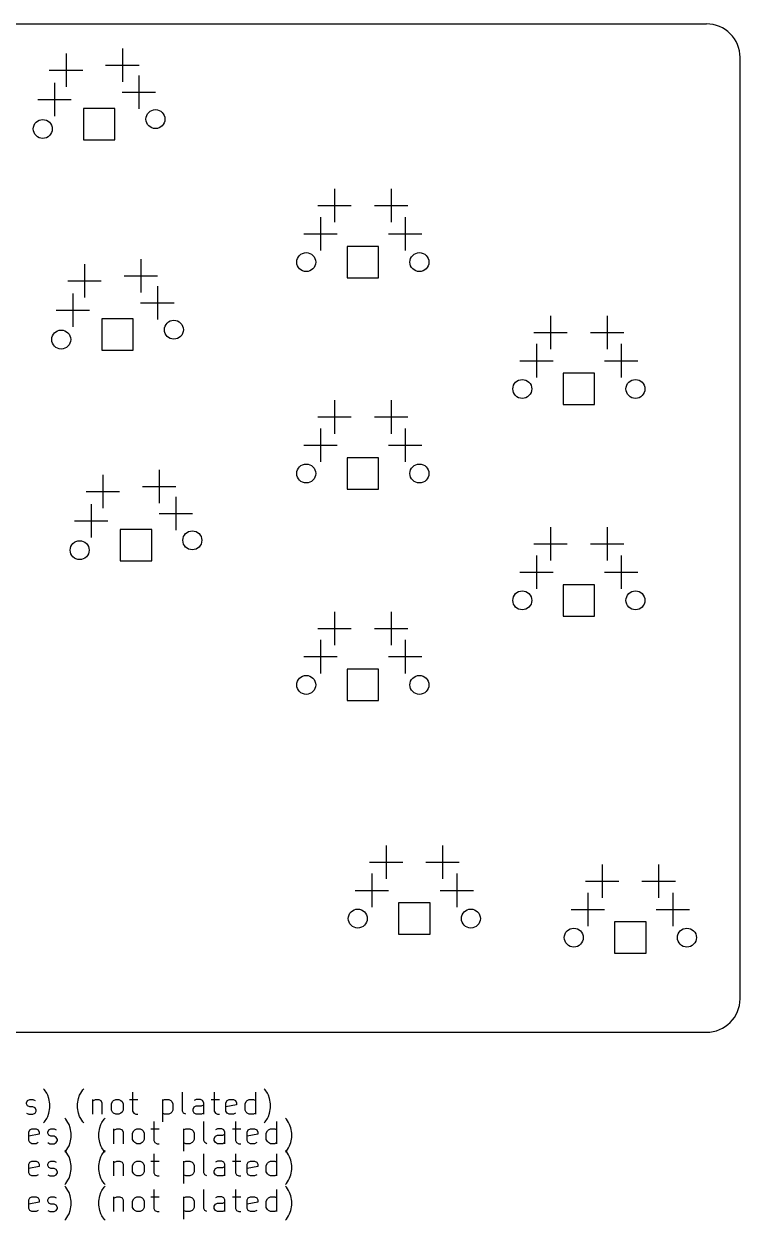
# Model space of a CAD drawing. Extents: x 193 to 305, y -164 to -57.
# Drawn here: x 240.7 to 305, y -164.1 to -56.6 of the extents above; entities that cross this region are included whole.
import ezdxf

# ---------------------------------------------------------------- set-up
doc = ezdxf.new("R2010")
doc.units = 0
doc.layers.add('BLACK', color=7, linetype='CONTINUOUS')

msp = doc.modelspace()

# ---------------------------------------------------------------- linework, layer by layer
at = {"layer": 'BLACK', "linetype": 'CONTINUOUS'}
for p, q in [((197.803, -56.5814), (301.991, -56.5814)), ((249.522, -58.796), (249.522, -61.796)), ((244.462, -59.2387), (244.462, -62.2387)), ((304.991, -144.196), (304.991, -59.5814)), ((242.962, -60.7387), (245.962, -60.7387)), ((248.022, -60.296), (251.022, -60.296)), ((251.009, -61.2156), (251.009, -64.2156)), ((243.418, -61.8797), (243.418, -64.8797)), ((241.918, -63.3797), (244.918, -63.3797)), ((249.509, -62.7156), (252.509, -62.7156)), ((248.845, -64.1681), (246.025, -64.1681)), ((246.025, -64.1681), (246.025, -66.9879)), ((248.845, -64.1681), (246.025, -64.1681)), ((246.025, -64.1681), (246.025, -66.9879)), ((248.845, -66.9879), (248.845, -64.1681)), ((248.845, -66.9879), (248.845, -64.1681)), ((246.025, -66.9879), (248.845, -66.9879)), ((246.025, -66.9879), (248.845, -66.9879)), ((268.576, -71.4064), (268.576, -74.4064)), ((273.656, -71.4064), (273.656, -74.4064)), ((267.076, -72.9064), (270.076, -72.9064)), ((272.156, -72.9064), (275.156, -72.9064)), ((267.306, -73.9464), (267.306, -76.9464)), ((274.926, -73.9464), (274.926, -76.9464)), ((265.806, -75.4464), (268.806, -75.4464)), ((273.426, -75.4464), (276.426, -75.4464)), ((272.526, -76.5765), (269.706, -76.5765)), ((269.706, -76.5765), (269.706, -79.3963)), ((272.526, -76.5765), (269.706, -76.5765)), ((269.706, -76.5765), (269.706, -79.3963)), ((272.526, -79.3963), (272.526, -76.5765)), ((272.526, -79.3963), (272.526, -76.5765)), ((246.118, -78.1664), (246.118, -81.1664)), ((251.178, -77.7237), (251.178, -80.7237)), ((249.678, -79.2237), (252.678, -79.2237)), ((269.706, -79.3963), (272.526, -79.3963)), ((269.706, -79.3963), (272.526, -79.3963)), ((244.618, -79.6664), (247.618, -79.6664)), ((252.665, -80.1433), (252.665, -83.1433)), ((245.074, -80.8074), (245.074, -83.8074)), ((251.165, -81.6433), (254.165, -81.6433)), ((243.574, -82.3074), (246.574, -82.3074)), ((250.501, -83.0958), (247.681, -83.0958)), ((247.681, -83.0958), (247.681, -85.9156)), ((250.501, -83.0958), (247.681, -83.0958)), ((247.681, -83.0958), (247.681, -85.9156)), ((250.501, -85.9156), (250.501, -83.0958)), ((250.501, -85.9156), (250.501, -83.0958)), ((287.976, -82.8064), (287.976, -85.8064)), ((293.056, -82.8064), (293.056, -85.8064)), ((286.476, -84.3064), (289.476, -84.3064)), ((291.556, -84.3064), (294.556, -84.3064)), ((247.681, -85.9156), (250.501, -85.9156)), ((247.681, -85.9156), (250.501, -85.9156)), ((286.706, -85.3464), (286.706, -88.3464)), ((294.326, -85.3464), (294.326, -88.3464)), ((285.206, -86.8464), (288.206, -86.8464)), ((292.826, -86.8464), (295.826, -86.8464)), ((291.926, -87.9765), (289.106, -87.9765)), ((289.106, -87.9765), (289.106, -90.7963)), ((291.926, -87.9765), (289.106, -87.9765)), ((289.106, -87.9765), (289.106, -90.7963)), ((291.926, -90.7963), (291.926, -87.9765)), ((291.926, -90.7963), (291.926, -87.9765)), ((268.576, -90.4064), (268.576, -93.4064)), ((273.656, -90.4064), (273.656, -93.4064)), ((289.106, -90.7963), (291.926, -90.7963)), ((289.106, -90.7963), (291.926, -90.7963)), ((267.076, -91.9064), (270.076, -91.9064)), ((272.156, -91.9064), (275.156, -91.9064)), ((267.306, -92.9464), (267.306, -95.9464)), ((274.926, -92.9464), (274.926, -95.9464)), ((265.806, -94.4464), (268.806, -94.4464)), ((273.426, -94.4464), (276.426, -94.4464)), ((272.526, -95.5765), (269.706, -95.5765)), ((269.706, -95.5765), (269.706, -98.3963)), ((272.526, -95.5765), (269.706, -95.5765)), ((269.706, -95.5765), (269.706, -98.3963)), ((272.526, -98.3963), (272.526, -95.5765)), ((272.526, -98.3963), (272.526, -95.5765)), ((252.834, -96.6514), (252.834, -99.6514)), ((247.774, -97.0941), (247.774, -100.094)), ((246.274, -98.5941), (249.274, -98.5941)), ((251.334, -98.1514), (254.334, -98.1514)), ((269.706, -98.3963), (272.526, -98.3963)), ((269.706, -98.3963), (272.526, -98.3963)), ((246.73, -99.7351), (246.73, -102.735)), ((254.321, -99.071), (254.321, -102.071)), ((252.821, -100.571), (255.821, -100.571)), ((245.23, -101.235), (248.23, -101.235)), ((252.157, -102.024), (249.337, -102.024)), ((249.337, -102.024), (249.337, -104.843)), ((252.157, -102.024), (249.337, -102.024)), ((249.337, -102.024), (249.337, -104.843)), ((252.157, -104.843), (252.157, -102.024)), ((252.157, -104.843), (252.157, -102.024)), ((287.976, -101.806), (287.976, -104.806)), ((293.056, -101.806), (293.056, -104.806)), ((286.476, -103.306), (289.476, -103.306)), ((291.556, -103.306), (294.556, -103.306)), ((249.337, -104.843), (252.157, -104.843)), ((249.337, -104.843), (252.157, -104.843)), ((286.706, -104.346), (286.706, -107.346)), ((294.326, -104.346), (294.326, -107.346)), ((285.206, -105.846), (288.206, -105.846)), ((292.826, -105.846), (295.826, -105.846)), ((291.926, -106.976), (289.106, -106.976)), ((289.106, -106.976), (289.106, -109.796)), ((291.926, -106.976), (289.106, -106.976)), ((289.106, -106.976), (289.106, -109.796)), ((291.926, -109.796), (291.926, -106.976)), ((291.926, -109.796), (291.926, -106.976)), ((268.576, -109.406), (268.576, -112.406)), ((273.656, -109.406), (273.656, -112.406)), ((289.106, -109.796), (291.926, -109.796)), ((289.106, -109.796), (291.926, -109.796)), ((267.076, -110.906), (270.076, -110.906)), ((272.156, -110.906), (275.156, -110.906)), ((267.306, -111.946), (267.306, -114.946)), ((274.926, -111.946), (274.926, -114.946)), ((265.806, -113.446), (268.806, -113.446)), ((273.426, -113.446), (276.426, -113.446)), ((272.526, -114.576), (269.706, -114.576)), ((269.706, -114.576), (269.706, -117.396)), ((272.526, -114.576), (269.706, -114.576)), ((269.706, -114.576), (269.706, -117.396)), ((272.526, -117.396), (272.526, -114.576)), ((272.526, -117.396), (272.526, -114.576)), ((269.706, -117.396), (272.526, -117.396)), ((269.706, -117.396), (272.526, -117.396)), ((273.201, -130.406), (273.201, -133.406)), ((278.281, -130.406), (278.281, -133.406)), ((271.701, -131.906), (274.701, -131.906)), ((276.781, -131.906), (279.781, -131.906)), ((292.601, -132.116), (292.601, -135.116)), ((297.681, -132.116), (297.681, -135.116)), ((271.931, -132.946), (271.931, -135.946)), ((279.551, -132.946), (279.551, -135.946)), ((291.101, -133.616), (294.101, -133.616)), ((296.181, -133.616), (299.181, -133.616)), ((270.431, -134.446), (273.431, -134.446)), ((278.051, -134.446), (281.051, -134.446)), ((291.331, -134.656), (291.331, -137.656)), ((298.951, -134.656), (298.951, -137.656)), ((277.151, -135.576), (274.331, -135.576)), ((274.331, -135.576), (274.331, -138.396)), ((277.151, -135.576), (274.331, -135.576)), ((274.331, -135.576), (274.331, -138.396)), ((277.151, -138.396), (277.151, -135.576)), ((277.151, -138.396), (277.151, -135.576)), ((289.831, -136.156), (292.831, -136.156)), ((297.451, -136.156), (300.451, -136.156)), ((296.551, -137.286), (293.731, -137.286)), ((293.731, -137.286), (293.731, -140.106)), ((296.551, -137.286), (293.731, -137.286)), ((293.731, -137.286), (293.731, -140.106)), ((296.551, -140.106), (296.551, -137.286)), ((296.551, -140.106), (296.551, -137.286)), ((274.331, -138.396), (277.151, -138.396)), ((274.331, -138.396), (277.151, -138.396)), ((293.731, -140.106), (296.551, -140.106)), ((293.731, -140.106), (296.551, -140.106)), ((197.803, -147.196), (301.991, -147.196)), ((242.542, -152.386), (242.447, -152.29)), ((242.733, -152.671), (242.542, -152.386)), ((245.781, -152.671), (245.971, -152.386)), ((245.971, -152.386), (246.066, -152.29)), ((250.447, -152.576), (250.447, -154.29)), ((254.923, -154.29), (254.923, -152.576)), ((257.781, -152.576), (257.781, -154.29)), ((261.495, -154.576), (261.495, -152.576)), ((262.352, -152.386), (262.257, -152.29)), ((262.542, -152.671), (262.352, -152.386)), ((240.923, -153.529), (241.019, -153.338)), ((240.923, -153.624), (240.923, -153.529)), ((241.019, -153.814), (240.923, -153.624)), ((241.019, -153.338), (241.209, -153.243)), ((241.209, -153.243), (241.495, -153.243)), ((241.495, -153.243), (241.685, -153.338)), ((242.828, -152.862), (242.733, -152.671)), ((242.923, -153.148), (242.828, -152.862)), ((243.019, -153.624), (242.923, -153.148)), ((243.019, -154.005), (243.019, -153.624)), ((245.495, -153.624), (245.59, -153.148)), ((245.495, -154.005), (245.495, -153.624)), ((245.59, -153.148), (245.685, -152.862)), ((245.685, -152.862), (245.781, -152.671)), ((246.828, -153.243), (246.828, -154.576)), ((246.828, -153.433), (246.923, -153.338)), ((246.923, -153.338), (247.114, -153.243)), ((247.114, -153.243), (247.4, -153.243)), ((247.4, -153.243), (247.59, -153.338)), ((247.59, -153.338), (247.685, -153.529)), ((247.685, -153.529), (247.685, -154.576)), ((248.542, -153.624), (248.638, -153.433)), ((248.542, -154.195), (248.542, -153.624)), ((248.638, -153.433), (248.733, -153.338)), ((248.733, -153.338), (248.923, -153.243)), ((248.923, -153.243), (249.209, -153.243)), ((249.209, -153.243), (249.4, -153.338)), ((249.4, -153.338), (249.495, -153.433)), ((249.495, -153.433), (249.59, -153.624)), ((249.59, -153.624), (249.59, -154.195)), ((250.162, -153.243), (250.923, -153.243)), ((253.114, -153.243), (253.114, -155.243)), ((253.114, -153.338), (253.304, -153.243)), ((253.304, -153.243), (253.685, -153.243)), ((253.685, -153.243), (253.876, -153.338)), ((253.876, -153.338), (253.971, -153.433)), ((253.971, -153.433), (254.066, -153.624)), ((254.066, -153.624), (254.066, -154.195)), ((256.162, -153.243), (255.971, -153.338)), ((256.542, -153.243), (256.162, -153.243)), ((256.733, -153.338), (256.542, -153.243)), ((256.638, -153.814), (256.828, -153.719)), ((256.828, -153.529), (256.733, -153.338)), ((256.828, -154.576), (256.828, -153.529)), ((257.495, -153.243), (258.257, -153.243)), ((258.828, -153.529), (258.923, -153.338)), ((258.828, -154.29), (258.828, -153.529)), ((259.781, -153.719), (258.828, -153.909)), ((258.923, -153.338), (259.114, -153.243)), ((259.114, -153.243), (259.495, -153.243)), ((259.495, -153.243), (259.685, -153.338)), ((259.685, -153.338), (259.781, -153.529)), ((259.781, -153.529), (259.781, -153.719)), ((260.542, -153.624), (260.638, -153.433)), ((260.542, -154.195), (260.542, -153.624)), ((260.638, -153.433), (260.733, -153.338)), ((260.733, -153.338), (260.923, -153.243)), ((260.923, -153.243), (261.304, -153.243)), ((261.304, -153.243), (261.495, -153.338)), ((262.638, -152.862), (262.542, -152.671)), ((262.733, -153.148), (262.638, -152.862)), ((262.828, -153.624), (262.733, -153.148)), ((262.828, -154.005), (262.828, -153.624)), ((240.923, -154.481), (241.114, -154.576)), ((241.209, -153.909), (241.019, -153.814)), ((241.114, -154.576), (241.495, -154.576)), ((241.495, -153.909), (241.209, -153.909)), ((241.685, -154.005), (241.495, -153.909)), ((241.495, -154.576), (241.685, -154.481)), ((241.781, -154.195), (241.685, -154.005)), ((241.685, -154.481), (241.781, -154.29)), ((241.781, -154.29), (241.781, -154.195)), ((242.733, -154.957), (242.828, -154.767)), ((242.828, -154.767), (242.923, -154.481)), ((242.923, -154.481), (243.019, -154.005)), ((245.59, -154.481), (245.495, -154.005)), ((245.685, -154.767), (245.59, -154.481)), ((245.781, -154.957), (245.685, -154.767)), ((248.638, -154.386), (248.542, -154.195)), ((248.733, -154.481), (248.638, -154.386)), ((248.923, -154.576), (248.733, -154.481)), ((249.209, -154.576), (248.923, -154.576)), ((249.4, -154.481), (249.209, -154.576)), ((249.495, -154.386), (249.4, -154.481)), ((249.59, -154.195), (249.495, -154.386)), ((250.447, -154.29), (250.542, -154.481)), ((250.542, -154.481), (250.733, -154.576)), ((250.733, -154.576), (250.923, -154.576)), ((253.304, -154.576), (253.114, -154.481)), ((253.685, -154.576), (253.304, -154.576)), ((253.876, -154.481), (253.685, -154.576)), ((253.971, -154.386), (253.876, -154.481)), ((254.066, -154.195), (253.971, -154.386)), ((255.019, -154.481), (254.923, -154.29)), ((255.209, -154.576), (255.019, -154.481)), ((255.876, -154.1), (255.971, -153.909)), ((255.876, -154.29), (255.876, -154.1)), ((255.971, -154.481), (255.876, -154.29)), ((255.971, -153.909), (256.162, -153.814)), ((256.162, -154.576), (255.971, -154.481)), ((256.162, -153.814), (256.638, -153.814)), ((256.638, -154.576), (256.162, -154.576)), ((256.828, -154.481), (256.638, -154.576)), ((257.781, -154.29), (257.876, -154.481)), ((257.876, -154.481), (258.066, -154.576)), ((258.066, -154.576), (258.257, -154.576)), ((258.923, -154.481), (258.828, -154.29)), ((259.114, -154.576), (258.923, -154.481)), ((259.495, -154.576), (259.114, -154.576)), ((259.685, -154.481), (259.495, -154.576)), ((260.638, -154.386), (260.542, -154.195)), ((260.733, -154.481), (260.638, -154.386)), ((260.923, -154.576), (260.733, -154.481)), ((261.304, -154.576), (260.923, -154.576)), ((261.495, -154.481), (261.304, -154.576)), ((262.542, -154.957), (262.638, -154.767)), ((262.638, -154.767), (262.733, -154.481)), ((262.733, -154.481), (262.828, -154.005)), ((242.447, -155.338), (242.542, -155.243)), ((242.542, -155.243), (242.733, -154.957)), ((244.447, -155.026), (244.352, -154.93)), ((244.638, -155.311), (244.447, -155.026)), ((244.733, -155.502), (244.638, -155.311)), ((244.828, -155.788), (244.733, -155.502)), ((244.923, -156.264), (244.828, -155.788)), ((245.971, -155.243), (245.781, -154.957)), ((246.066, -155.338), (245.971, -155.243)), ((247.4, -156.264), (247.495, -155.788)), ((247.495, -155.788), (247.59, -155.502)), ((247.59, -155.502), (247.685, -155.311)), ((247.685, -155.311), (247.876, -155.026)), ((247.876, -155.026), (247.971, -154.93)), ((252.352, -155.216), (252.352, -156.93)), ((256.828, -156.93), (256.828, -155.216)), ((259.685, -155.216), (259.685, -156.93)), ((262.257, -155.338), (262.352, -155.243)), ((262.352, -155.243), (262.542, -154.957)), ((263.4, -157.216), (263.4, -155.216)), ((264.257, -155.026), (264.162, -154.93)), ((264.447, -155.311), (264.257, -155.026)), ((264.542, -155.502), (264.447, -155.311)), ((264.638, -155.788), (264.542, -155.502)), ((264.733, -156.264), (264.638, -155.788)), ((241.114, -156.169), (241.209, -155.978)), ((241.114, -156.93), (241.114, -156.169)), ((242.066, -156.359), (241.114, -156.549)), ((241.209, -157.121), (241.114, -156.93)), ((241.209, -155.978), (241.4, -155.883)), ((241.4, -155.883), (241.781, -155.883)), ((241.781, -155.883), (241.971, -155.978)), ((241.971, -155.978), (242.066, -156.169)), ((242.066, -156.169), (242.066, -156.359)), ((242.828, -156.169), (242.923, -155.978)), ((242.828, -156.264), (242.828, -156.169)), ((242.923, -156.454), (242.828, -156.264)), ((242.923, -155.978), (243.114, -155.883)), ((243.114, -156.549), (242.923, -156.454)), ((243.114, -155.883), (243.4, -155.883)), ((243.4, -156.549), (243.114, -156.549)), ((243.4, -155.883), (243.59, -155.978)), ((243.59, -156.645), (243.4, -156.549)), ((243.685, -156.835), (243.59, -156.645)), ((243.59, -157.121), (243.685, -156.93)), ((243.685, -156.93), (243.685, -156.835)), ((244.828, -157.121), (244.923, -156.645)), ((244.923, -156.645), (244.923, -156.264)), ((247.4, -156.645), (247.4, -156.264)), ((247.495, -157.121), (247.4, -156.645)), ((248.733, -155.883), (248.733, -157.216)), ((248.733, -156.073), (248.828, -155.978)), ((248.828, -155.978), (249.019, -155.883)), ((249.019, -155.883), (249.304, -155.883)), ((249.304, -155.883), (249.495, -155.978)), ((249.495, -155.978), (249.59, -156.169)), ((249.59, -156.169), (249.59, -157.216)), ((250.447, -156.264), (250.542, -156.073)), ((250.447, -156.835), (250.447, -156.264)), ((250.542, -157.026), (250.447, -156.835)), ((250.542, -156.073), (250.638, -155.978)), ((250.638, -155.978), (250.828, -155.883)), ((250.828, -155.883), (251.114, -155.883)), ((251.114, -155.883), (251.304, -155.978)), ((251.304, -155.978), (251.4, -156.073)), ((251.4, -156.073), (251.495, -156.264)), ((251.495, -156.835), (251.4, -157.026)), ((251.495, -156.264), (251.495, -156.835)), ((252.066, -155.883), (252.828, -155.883)), ((252.352, -156.93), (252.447, -157.121)), ((255.019, -155.883), (255.019, -157.883)), ((255.019, -155.978), (255.209, -155.883)), ((255.209, -155.883), (255.59, -155.883)), ((255.59, -155.883), (255.781, -155.978)), ((255.781, -155.978), (255.876, -156.073)), ((255.876, -156.073), (255.971, -156.264)), ((255.971, -156.835), (255.876, -157.026)), ((255.971, -156.264), (255.971, -156.835)), ((256.923, -157.121), (256.828, -156.93)), ((257.781, -156.74), (257.876, -156.549)), ((257.781, -156.93), (257.781, -156.74)), ((257.876, -157.121), (257.781, -156.93)), ((258.066, -155.883), (257.876, -155.978)), ((257.876, -156.549), (258.066, -156.454)), ((258.447, -155.883), (258.066, -155.883)), ((258.066, -156.454), (258.542, -156.454)), ((258.638, -155.978), (258.447, -155.883)), ((258.542, -156.454), (258.733, -156.359)), ((258.733, -156.169), (258.638, -155.978)), ((258.733, -157.216), (258.733, -156.169)), ((259.4, -155.883), (260.162, -155.883)), ((259.685, -156.93), (259.781, -157.121)), ((260.733, -156.169), (260.828, -155.978)), ((260.733, -156.93), (260.733, -156.169)), ((261.685, -156.359), (260.733, -156.549)), ((260.828, -157.121), (260.733, -156.93)), ((260.828, -155.978), (261.019, -155.883)), ((261.019, -155.883), (261.4, -155.883)), ((261.4, -155.883), (261.59, -155.978)), ((261.59, -155.978), (261.685, -156.169)), ((261.685, -156.169), (261.685, -156.359)), ((262.447, -156.264), (262.542, -156.073)), ((262.447, -156.835), (262.447, -156.264)), ((262.542, -157.026), (262.447, -156.835)), ((262.542, -156.073), (262.638, -155.978)), ((262.638, -155.978), (262.828, -155.883)), ((262.828, -155.883), (263.209, -155.883)), ((263.209, -155.883), (263.4, -155.978)), ((264.638, -157.121), (264.733, -156.645)), ((264.733, -156.645), (264.733, -156.264)), ((241.4, -157.216), (241.209, -157.121)), ((241.781, -157.216), (241.4, -157.216)), ((241.971, -157.121), (241.781, -157.216)), ((242.828, -157.121), (243.019, -157.216)), ((243.019, -157.216), (243.4, -157.216)), ((243.4, -157.216), (243.59, -157.121)), ((244.447, -157.927), (244.352, -157.832)), ((244.352, -157.978), (244.447, -157.883)), ((244.447, -157.883), (244.638, -157.597)), ((244.638, -158.213), (244.447, -157.927)), ((244.638, -157.597), (244.733, -157.407)), ((244.733, -157.407), (244.828, -157.121)), ((247.59, -157.407), (247.495, -157.121)), ((247.685, -157.597), (247.59, -157.407)), ((247.876, -157.883), (247.685, -157.597)), ((247.685, -158.213), (247.876, -157.927)), ((247.876, -157.927), (247.971, -157.832)), ((247.971, -157.978), (247.876, -157.883)), ((250.638, -157.121), (250.542, -157.026)), ((250.828, -157.216), (250.638, -157.121)), ((251.114, -157.216), (250.828, -157.216)), ((251.304, -157.121), (251.114, -157.216)), ((251.4, -157.026), (251.304, -157.121)), ((252.447, -157.121), (252.638, -157.216)), ((252.638, -157.216), (252.828, -157.216)), ((255.209, -157.216), (255.019, -157.121)), ((255.59, -157.216), (255.209, -157.216)), ((255.781, -157.121), (255.59, -157.216)), ((255.876, -157.026), (255.781, -157.121)), ((257.114, -157.216), (256.923, -157.121)), ((258.066, -157.216), (257.876, -157.121)), ((258.542, -157.216), (258.066, -157.216)), ((258.733, -157.121), (258.542, -157.216)), ((259.781, -157.121), (259.971, -157.216)), ((259.971, -157.216), (260.162, -157.216)), ((261.019, -157.216), (260.828, -157.121)), ((261.4, -157.216), (261.019, -157.216)), ((261.59, -157.121), (261.4, -157.216)), ((262.638, -157.121), (262.542, -157.026)), ((262.828, -157.216), (262.638, -157.121)), ((263.209, -157.216), (262.828, -157.216)), ((263.4, -157.121), (263.209, -157.216)), ((264.257, -157.927), (264.162, -157.832)), ((264.162, -157.978), (264.257, -157.883)), ((264.257, -157.883), (264.447, -157.597)), ((264.447, -158.213), (264.257, -157.927)), ((264.447, -157.597), (264.542, -157.407)), ((264.542, -157.407), (264.638, -157.121)), ((241.114, -159.07), (241.209, -158.88)), ((241.114, -159.832), (241.114, -159.07)), ((241.209, -158.88), (241.4, -158.785)), ((241.4, -158.785), (241.781, -158.785)), ((241.781, -158.785), (241.971, -158.88)), ((241.971, -158.88), (242.066, -159.07)), ((242.066, -159.07), (242.066, -159.261)), ((242.828, -159.07), (242.923, -158.88)), ((242.828, -159.166), (242.828, -159.07)), ((242.923, -158.88), (243.114, -158.785)), ((243.114, -158.785), (243.4, -158.785)), ((243.4, -158.785), (243.59, -158.88)), ((244.733, -158.404), (244.638, -158.213)), ((244.828, -158.689), (244.733, -158.404)), ((244.923, -159.166), (244.828, -158.689)), ((247.4, -159.166), (247.495, -158.689)), ((247.495, -158.689), (247.59, -158.404)), ((247.59, -158.404), (247.685, -158.213)), ((248.733, -158.785), (248.733, -160.118)), ((248.733, -158.975), (248.828, -158.88)), ((248.828, -158.88), (249.019, -158.785)), ((249.019, -158.785), (249.304, -158.785)), ((249.304, -158.785), (249.495, -158.88)), ((249.495, -158.88), (249.59, -159.07)), ((249.59, -159.07), (249.59, -160.118)), ((250.447, -159.166), (250.542, -158.975)), ((250.542, -158.975), (250.638, -158.88)), ((250.638, -158.88), (250.828, -158.785)), ((250.828, -158.785), (251.114, -158.785)), ((251.114, -158.785), (251.304, -158.88)), ((251.304, -158.88), (251.4, -158.975)), ((251.4, -158.975), (251.495, -159.166)), ((252.066, -158.785), (252.828, -158.785)), ((252.352, -158.118), (252.352, -159.832)), ((255.019, -158.785), (255.019, -160.785)), ((255.019, -158.88), (255.209, -158.785)), ((255.209, -158.785), (255.59, -158.785)), ((255.59, -158.785), (255.781, -158.88)), ((255.781, -158.88), (255.876, -158.975)), ((255.876, -158.975), (255.971, -159.166)), ((256.828, -159.832), (256.828, -158.118)), ((258.066, -158.785), (257.876, -158.88)), ((258.447, -158.785), (258.066, -158.785)), ((258.638, -158.88), (258.447, -158.785)), ((258.733, -159.07), (258.638, -158.88)), ((258.733, -160.118), (258.733, -159.07)), ((259.4, -158.785), (260.162, -158.785)), ((259.685, -158.118), (259.685, -159.832)), ((260.733, -159.07), (260.828, -158.88)), ((260.733, -159.832), (260.733, -159.07)), ((260.828, -158.88), (261.019, -158.785)), ((261.019, -158.785), (261.4, -158.785)), ((261.4, -158.785), (261.59, -158.88)), ((261.59, -158.88), (261.685, -159.07)), ((261.685, -159.07), (261.685, -159.261)), ((262.447, -159.166), (262.542, -158.975)), ((262.542, -158.975), (262.638, -158.88)), ((262.638, -158.88), (262.828, -158.785)), ((262.828, -158.785), (263.209, -158.785)), ((263.209, -158.785), (263.4, -158.88)), ((263.4, -160.118), (263.4, -158.118)), ((264.542, -158.404), (264.447, -158.213)), ((264.638, -158.689), (264.542, -158.404)), ((264.733, -159.166), (264.638, -158.689)), ((242.066, -159.261), (241.114, -159.451)), ((241.209, -160.023), (241.114, -159.832)), ((241.4, -160.118), (241.209, -160.023)), ((241.781, -160.118), (241.4, -160.118)), ((241.971, -160.023), (241.781, -160.118)), ((242.923, -159.356), (242.828, -159.166)), ((242.828, -160.023), (243.019, -160.118)), ((243.114, -159.451), (242.923, -159.356)), ((243.019, -160.118), (243.4, -160.118)), ((243.4, -159.451), (243.114, -159.451)), ((243.59, -159.546), (243.4, -159.451)), ((243.4, -160.118), (243.59, -160.023)), ((243.685, -159.737), (243.59, -159.546)), ((243.59, -160.023), (243.685, -159.832)), ((243.685, -159.832), (243.685, -159.737)), ((244.733, -160.308), (244.828, -160.023)), ((244.828, -160.023), (244.923, -159.546)), ((244.923, -159.546), (244.923, -159.166)), ((247.4, -159.546), (247.4, -159.166)), ((247.495, -160.023), (247.4, -159.546)), ((247.59, -160.308), (247.495, -160.023)), ((250.447, -159.737), (250.447, -159.166)), ((250.542, -159.927), (250.447, -159.737)), ((250.638, -160.023), (250.542, -159.927)), ((250.828, -160.118), (250.638, -160.023)), ((251.114, -160.118), (250.828, -160.118)), ((251.304, -160.023), (251.114, -160.118)), ((251.4, -159.927), (251.304, -160.023)), ((251.495, -159.737), (251.4, -159.927)), ((251.495, -159.166), (251.495, -159.737)), ((252.352, -159.832), (252.447, -160.023)), ((252.447, -160.023), (252.638, -160.118)), ((252.638, -160.118), (252.828, -160.118)), ((255.209, -160.118), (255.019, -160.023)), ((255.59, -160.118), (255.209, -160.118)), ((255.781, -160.023), (255.59, -160.118)), ((255.876, -159.927), (255.781, -160.023)), ((255.971, -159.737), (255.876, -159.927)), ((255.971, -159.166), (255.971, -159.737)), ((256.923, -160.023), (256.828, -159.832)), ((257.114, -160.118), (256.923, -160.023)), ((257.781, -159.642), (257.876, -159.451)), ((257.781, -159.832), (257.781, -159.642)), ((257.876, -160.023), (257.781, -159.832)), ((257.876, -159.451), (258.066, -159.356)), ((258.066, -160.118), (257.876, -160.023)), ((258.066, -159.356), (258.542, -159.356)), ((258.542, -160.118), (258.066, -160.118)), ((258.542, -159.356), (258.733, -159.261)), ((258.733, -160.023), (258.542, -160.118)), ((259.685, -159.832), (259.781, -160.023)), ((259.781, -160.023), (259.971, -160.118)), ((259.971, -160.118), (260.162, -160.118)), ((261.685, -159.261), (260.733, -159.451)), ((260.828, -160.023), (260.733, -159.832)), ((261.019, -160.118), (260.828, -160.023)), ((261.4, -160.118), (261.019, -160.118)), ((261.59, -160.023), (261.4, -160.118)), ((262.447, -159.737), (262.447, -159.166)), ((262.542, -159.927), (262.447, -159.737)), ((262.638, -160.023), (262.542, -159.927)), ((262.828, -160.118), (262.638, -160.023)), ((263.209, -160.118), (262.828, -160.118)), ((263.4, -160.023), (263.209, -160.118)), ((264.542, -160.308), (264.638, -160.023)), ((264.638, -160.023), (264.733, -159.546)), ((264.733, -159.546), (264.733, -159.166)), ((244.352, -160.88), (244.447, -160.785)), ((244.447, -161.127), (244.352, -161.032)), ((244.447, -160.785), (244.638, -160.499)), ((244.638, -161.413), (244.447, -161.127)), ((244.638, -160.499), (244.733, -160.308)), ((247.685, -160.499), (247.59, -160.308)), ((247.876, -160.785), (247.685, -160.499)), ((247.685, -161.413), (247.876, -161.127)), ((247.971, -160.88), (247.876, -160.785)), ((247.876, -161.127), (247.971, -161.032)), ((264.162, -160.88), (264.257, -160.785)), ((264.257, -161.127), (264.162, -161.032)), ((264.257, -160.785), (264.447, -160.499)), ((264.447, -161.413), (264.257, -161.127)), ((264.447, -160.499), (264.542, -160.308)), ((241.114, -162.27), (241.209, -162.08)), ((241.114, -163.032), (241.114, -162.27)), ((241.209, -162.08), (241.4, -161.985)), ((241.4, -161.985), (241.781, -161.985)), ((241.781, -161.985), (241.971, -162.08)), ((241.971, -162.08), (242.066, -162.27)), ((242.066, -162.27), (242.066, -162.461)), ((242.828, -162.27), (242.923, -162.08)), ((242.828, -162.366), (242.828, -162.27)), ((242.923, -162.08), (243.114, -161.985)), ((243.114, -161.985), (243.4, -161.985)), ((243.4, -161.985), (243.59, -162.08)), ((244.733, -161.604), (244.638, -161.413)), ((244.828, -161.889), (244.733, -161.604)), ((244.923, -162.366), (244.828, -161.889)), ((247.4, -162.366), (247.495, -161.889)), ((247.495, -161.889), (247.59, -161.604)), ((247.59, -161.604), (247.685, -161.413)), ((248.733, -161.985), (248.733, -163.318)), ((248.733, -162.175), (248.828, -162.08)), ((248.828, -162.08), (249.019, -161.985)), ((249.019, -161.985), (249.304, -161.985)), ((249.304, -161.985), (249.495, -162.08)), ((249.495, -162.08), (249.59, -162.27)), ((249.59, -162.27), (249.59, -163.318)), ((250.447, -162.366), (250.542, -162.175)), ((250.542, -162.175), (250.638, -162.08)), ((250.638, -162.08), (250.828, -161.985)), ((250.828, -161.985), (251.114, -161.985)), ((251.114, -161.985), (251.304, -162.08)), ((251.304, -162.08), (251.4, -162.175)), ((251.4, -162.175), (251.495, -162.366)), ((252.066, -161.985), (252.828, -161.985)), ((252.352, -161.318), (252.352, -163.032)), ((255.019, -161.985), (255.019, -163.985)), ((255.019, -162.08), (255.209, -161.985)), ((255.209, -161.985), (255.59, -161.985)), ((255.59, -161.985), (255.781, -162.08)), ((255.781, -162.08), (255.876, -162.175)), ((255.876, -162.175), (255.971, -162.366)), ((256.828, -163.032), (256.828, -161.318)), ((258.066, -161.985), (257.876, -162.08)), ((258.447, -161.985), (258.066, -161.985)), ((258.638, -162.08), (258.447, -161.985)), ((258.733, -162.27), (258.638, -162.08)), ((258.733, -163.318), (258.733, -162.27)), ((259.4, -161.985), (260.162, -161.985)), ((259.685, -161.318), (259.685, -163.032)), ((260.733, -162.27), (260.828, -162.08)), ((260.733, -163.032), (260.733, -162.27)), ((260.828, -162.08), (261.019, -161.985)), ((261.019, -161.985), (261.4, -161.985)), ((261.4, -161.985), (261.59, -162.08)), ((261.59, -162.08), (261.685, -162.27)), ((261.685, -162.27), (261.685, -162.461)), ((262.447, -162.366), (262.542, -162.175)), ((262.542, -162.175), (262.638, -162.08)), ((262.638, -162.08), (262.828, -161.985)), ((262.828, -161.985), (263.209, -161.985)), ((263.209, -161.985), (263.4, -162.08)), ((263.4, -163.318), (263.4, -161.318)), ((264.542, -161.604), (264.447, -161.413)), ((264.638, -161.889), (264.542, -161.604)), ((264.733, -162.366), (264.638, -161.889)), ((242.066, -162.461), (241.114, -162.651)), ((241.209, -163.223), (241.114, -163.032)), ((241.4, -163.318), (241.209, -163.223)), ((241.781, -163.318), (241.4, -163.318)), ((241.971, -163.223), (241.781, -163.318)), ((242.923, -162.556), (242.828, -162.366)), ((242.828, -163.223), (243.019, -163.318)), ((243.114, -162.651), (242.923, -162.556)), ((243.019, -163.318), (243.4, -163.318)), ((243.4, -162.651), (243.114, -162.651)), ((243.59, -162.746), (243.4, -162.651)), ((243.4, -163.318), (243.59, -163.223)), ((243.685, -162.937), (243.59, -162.746)), ((243.59, -163.223), (243.685, -163.032)), ((243.685, -163.032), (243.685, -162.937)), ((244.733, -163.508), (244.828, -163.223)), ((244.828, -163.223), (244.923, -162.746)), ((244.923, -162.746), (244.923, -162.366)), ((247.4, -162.746), (247.4, -162.366)), ((247.495, -163.223), (247.4, -162.746)), ((247.59, -163.508), (247.495, -163.223)), ((250.447, -162.937), (250.447, -162.366)), ((250.542, -163.127), (250.447, -162.937)), ((250.638, -163.223), (250.542, -163.127)), ((250.828, -163.318), (250.638, -163.223)), ((251.114, -163.318), (250.828, -163.318)), ((251.304, -163.223), (251.114, -163.318)), ((251.4, -163.127), (251.304, -163.223)), ((251.495, -162.937), (251.4, -163.127)), ((251.495, -162.366), (251.495, -162.937)), ((252.352, -163.032), (252.447, -163.223)), ((252.447, -163.223), (252.638, -163.318)), ((252.638, -163.318), (252.828, -163.318)), ((255.209, -163.318), (255.019, -163.223)), ((255.59, -163.318), (255.209, -163.318)), ((255.781, -163.223), (255.59, -163.318)), ((255.876, -163.127), (255.781, -163.223)), ((255.971, -162.937), (255.876, -163.127)), ((255.971, -162.366), (255.971, -162.937)), ((256.923, -163.223), (256.828, -163.032)), ((257.114, -163.318), (256.923, -163.223)), ((257.781, -162.842), (257.876, -162.651)), ((257.781, -163.032), (257.781, -162.842)), ((257.876, -163.223), (257.781, -163.032)), ((257.876, -162.651), (258.066, -162.556)), ((258.066, -163.318), (257.876, -163.223)), ((258.066, -162.556), (258.542, -162.556)), ((258.542, -163.318), (258.066, -163.318)), ((258.542, -162.556), (258.733, -162.461)), ((258.733, -163.223), (258.542, -163.318)), ((259.685, -163.032), (259.781, -163.223)), ((259.781, -163.223), (259.971, -163.318)), ((259.971, -163.318), (260.162, -163.318)), ((261.685, -162.461), (260.733, -162.651)), ((260.828, -163.223), (260.733, -163.032)), ((261.019, -163.318), (260.828, -163.223)), ((261.4, -163.318), (261.019, -163.318)), ((261.59, -163.223), (261.4, -163.318)), ((262.447, -162.937), (262.447, -162.366)), ((262.542, -163.127), (262.447, -162.937)), ((262.638, -163.223), (262.542, -163.127)), ((262.828, -163.318), (262.638, -163.223)), ((263.209, -163.318), (262.828, -163.318)), ((263.4, -163.223), (263.209, -163.318)), ((264.542, -163.508), (264.638, -163.223)), ((264.638, -163.223), (264.733, -162.746)), ((264.733, -162.746), (264.733, -162.366)), ((244.352, -164.08), (244.447, -163.985)), ((244.447, -163.985), (244.638, -163.699)), ((244.638, -163.699), (244.733, -163.508)), ((247.685, -163.699), (247.59, -163.508)), ((247.876, -163.985), (247.685, -163.699)), ((247.971, -164.08), (247.876, -163.985)), ((264.162, -164.08), (264.257, -163.985)), ((264.257, -163.985), (264.447, -163.699)), ((264.447, -163.699), (264.542, -163.508))]:
    msp.add_line(p, q, dxfattribs=at)
at = {"layer": 'BLACK'}
for centre in [(252.496, -65.1353), (252.496, -65.1353), (242.374, -66.0208), (242.374, -66.0208), (266.036, -77.9864), (266.036, -77.9864), (276.196, -77.9864), (276.196, -77.9864), (254.151, -84.063), (254.151, -84.063), (244.03, -84.9485), (244.03, -84.9485), (285.436, -89.3864), (285.436, -89.3864), (295.596, -89.3864), (295.596, -89.3864), (266.036, -96.9864), (266.036, -96.9864), (276.196, -96.9864), (276.196, -96.9864), (245.686, -103.876), (245.686, -103.876), (255.807, -102.991), (255.807, -102.991), (285.436, -108.386), (285.436, -108.386), (295.596, -108.386), (295.596, -108.386), (266.036, -115.986), (266.036, -115.986), (276.196, -115.986), (276.196, -115.986), (270.661, -136.986), (270.661, -136.986), (280.821, -136.986), (280.821, -136.986), (290.061, -138.696), (290.061, -138.696), (300.221, -138.696), (300.221, -138.696)]:
    msp.add_circle(centre, 0.8509, dxfattribs=at)
for centre, radius, start, end in [((301.991, -59.5814), 3, -0.00042, 90), ((301.991, -144.196), 2.9999, -90.0019, 0.00063)]:
    msp.add_arc(centre, radius, start, end, dxfattribs=at)

doc.saveas('drawing.dxf')
